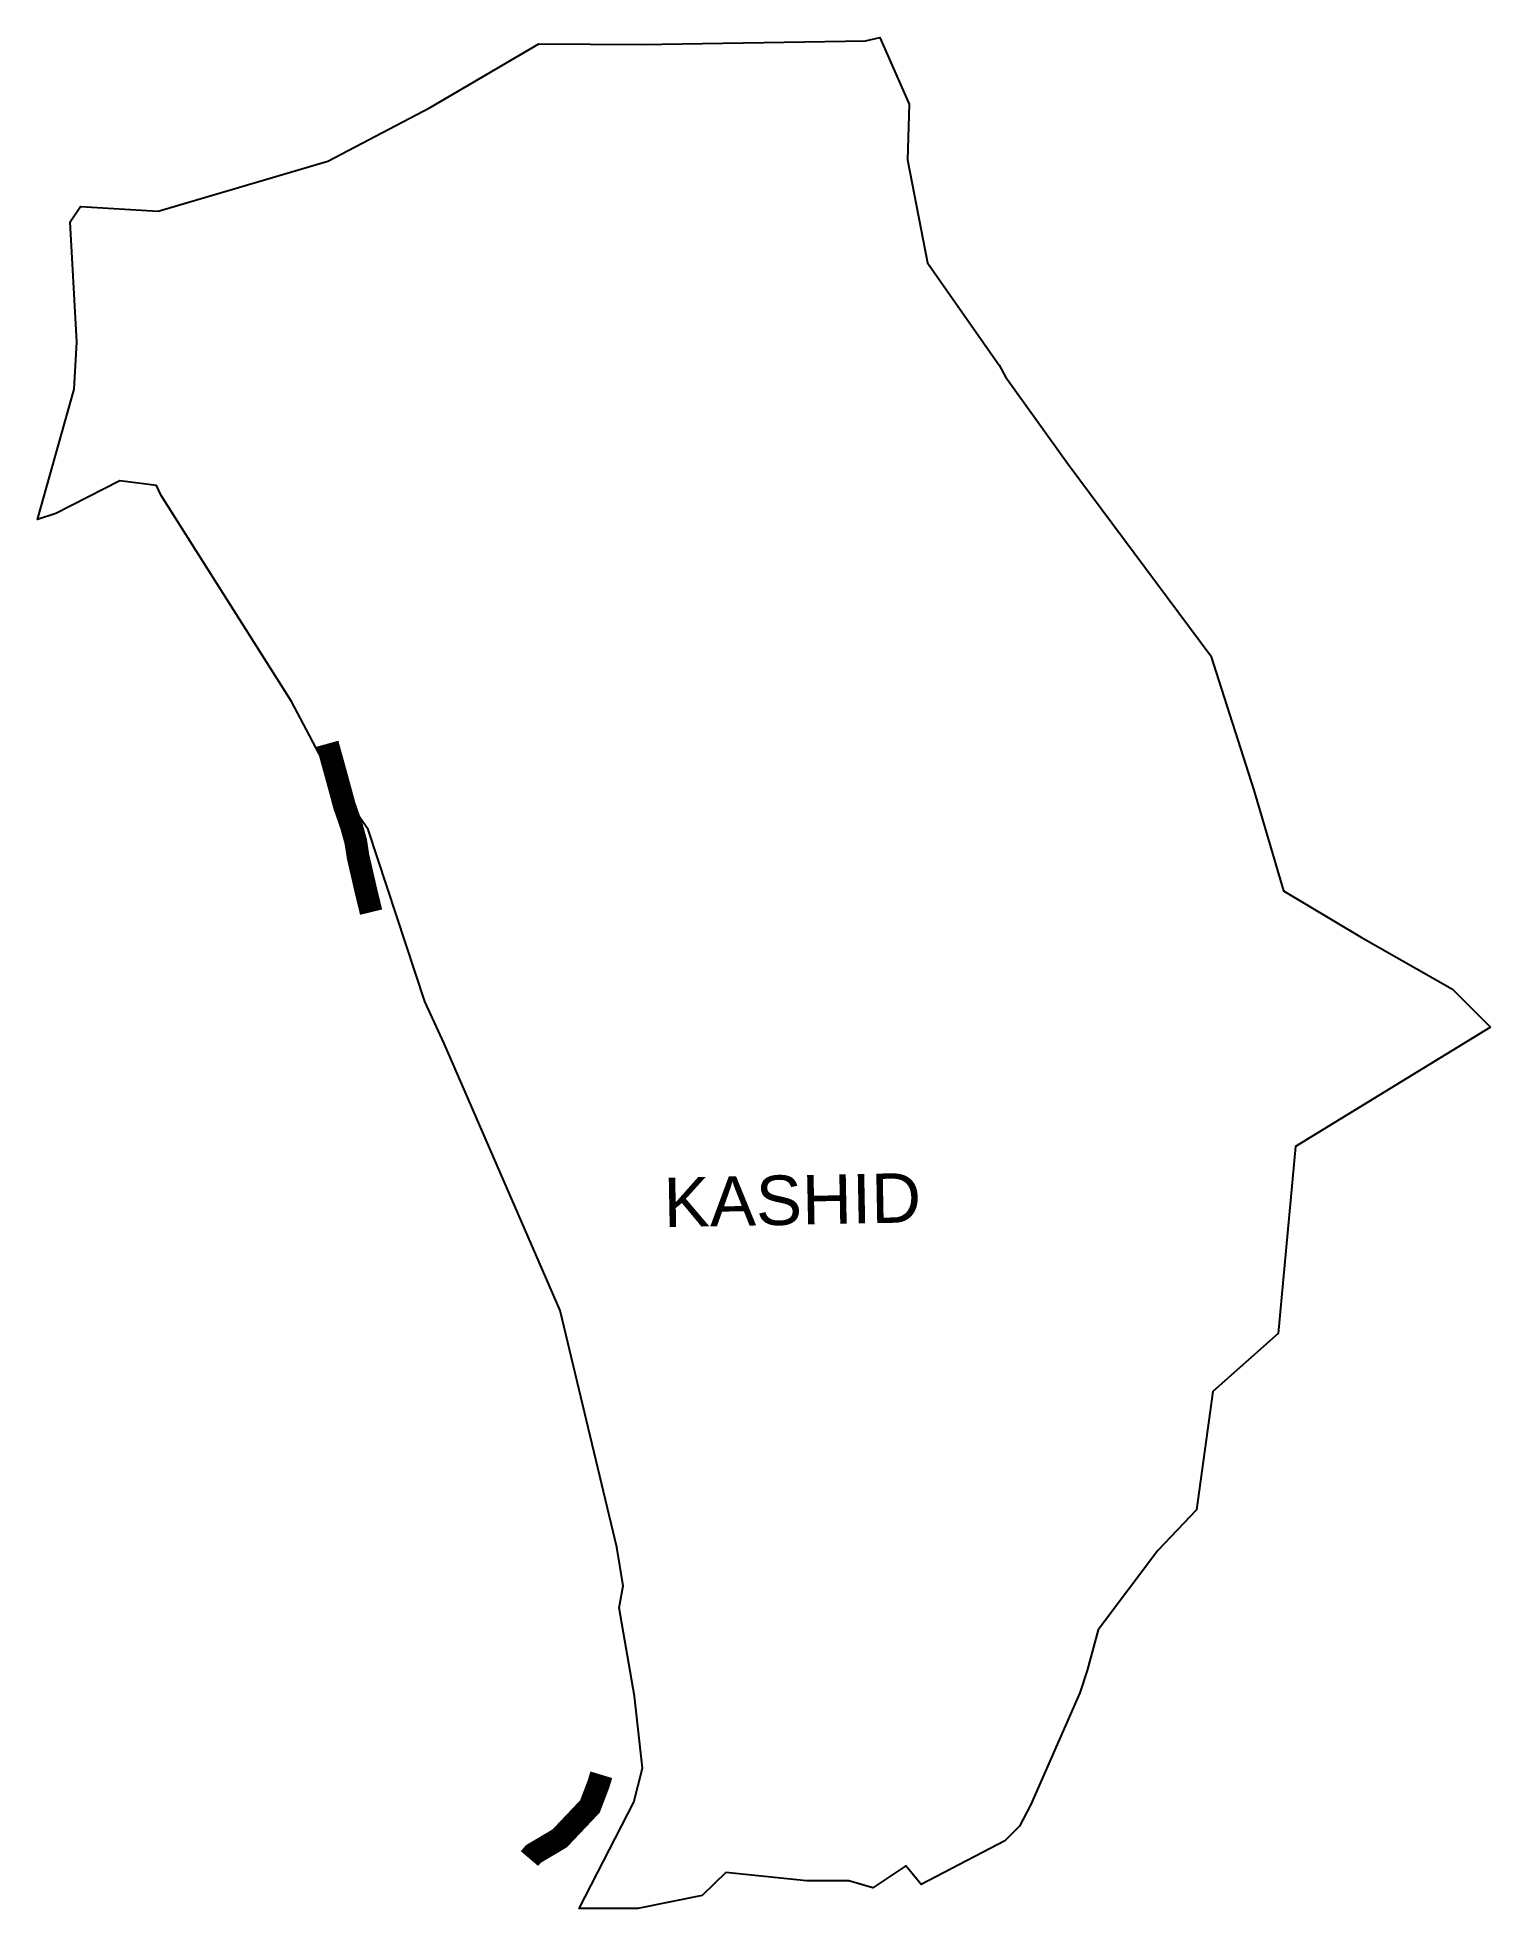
# Model space of a CAD drawing. Header units: metres. Extents: x 277692 to 280884, y 2039042 to 2043152.
import ezdxf

# ---------------------------------------------------------------- set-up
doc = ezdxf.new("R2010")
doc.units = ezdxf.units.M
for name, color, linetype in [('ARTIFICIALLY PROTECTED', 10, 'Continuous'), ('village', 3, 'Continuous'), ('VILLAGE NAME', 250, 'Continuous')]:
    doc.layers.add(name, color=color, linetype=linetype)
doc.styles.get("Standard").update_dxf_attribs({"font": 'simplex.shx'})

msp = doc.modelspace()

# ---------------------------------------------------------------- linework, layer by layer
at = {"layer": 'ARTIFICIALLY PROTECTED', "const_width": 50, "flags": 128}
msp.add_lwpolyline([(278329.1, 2041600.8), (278350.1, 2041524.9), (278366.3, 2041465.1), (278381.6, 2041421.1), (278391.3, 2041385.9), (278396.5, 2041352.5), (278414.1, 2041276.1), (278425.1, 2041230.9)], dxfattribs=at)
at = {"layer": 'ARTIFICIALLY PROTECTED', "flags": 128}
msp.add_lwpolyline([(278772.8, 2039152, 50, 50, 0), (278781.4, 2039162.1, 50, 50, 0), (278809, 2039178.4, 50, 50, 0), (278839.3, 2039196.4, 50, 50, 0), (278905.7, 2039266.5, 50, 50, 0), (278924.5, 2039315.9, 50, 50, 0), (278930.6, 2039336.1, 50, 50, 0)], format="xyseb", dxfattribs=at)
at = {"layer": 'village', "flags": 128}
msp.add_lwpolyline([(279018.9, 2043137), (279510.7, 2043144.9)], dxfattribs=at)
at = {"layer": 'village'}
for points in [[(279510.7, 2043144.9, 0), (279542.6, 2043152.3, 0), (279607, 2043005.8, 0), (279603, 2042883.5, 0), (279647.2, 2042657, 0), (279804.6, 2042432.4, 0), (279818.3, 2042406.5, 0), (279956.2, 2042215.1, 0), (280269, 2041794.1, 0), (280363.7, 2041498.8, 0), (280428.8, 2041277.9, 0), (280598.1, 2041176.6, 0), (280800.3, 2041061.6, 0), (280883.6, 2040978.2, 0)], [(280883.6, 2040978.2, 0), (280455.4, 2040716.4, 0), (280417.4, 2040305.6, 0), (280273.7, 2040177.9, 0), (280238.1, 2039917.8, 0), (280152.8, 2039828.5, 0), (280021.6, 2039654.7, 0), (279997.4, 2039565.1, 0), (279981.4, 2039516.3, 0), (279874, 2039270.9, 0), (279849.1, 2039222.9, 0), (279817.2, 2039191.2, 0), (279633.3, 2039094.7, 0), (279599.2, 2039136.1, 0), (279526.6, 2039088, 0), (279474, 2039103.1, 0), (279381.4, 2039103, 0), (279204.2, 2039121.4, 0), (279152.3, 2039071.2, 0), (279010.5, 2039042.6, 0), (278881.7, 2039042.2, 0), (279002, 2039276.2, 0), (279021.1, 2039350.7, 0), (279003.4, 2039508.6, 0), (278969.9, 2039702.7, 0), (278978.9, 2039751, 0), (278965, 2039836.1, 0), (278840.4, 2040356.1, 0), (278585.6, 2040942.2, 0), (278542.9, 2041034.3, 0), (278418.5, 2041412.5, 0), (278336.8, 2041530.1, 0), (278250.4, 2041693.4, 0), (277964.2, 2042145.8, 0), (277953.6, 2042168.1, 0), (277873.3, 2042178.2, 0), (277732.6, 2042106.5, 0), (277692.2, 2042093.2, 0), (277772.6, 2042379.9, 0), (277778.6, 2042482.8, 0), (277763.8, 2042747, 0), (277787.1, 2042780.6, 0), (277957.1, 2042770.8, 0), (278329.9, 2042880.2, 0), (278554.4, 2042998.1, 0), (278793.4, 2043138, 0), (279018.9, 2043137, 0)]]:
    msp.add_polyline3d(points, dxfattribs=at)

# ---------------------------------------------------------------- texts
at = {"layer": 'VILLAGE NAME', "insert": (279066.3, 2040647.5), "char_height": 108.748, "attachment_point": 1, "rotation": 1.1028}
msp.add_mtext_dynamic_manual_height_columns('{\\fArial|b0|i0|c0|p34;KASHID}', width=726.929, gutter_width=543.7, heights=[0], dxfattribs=at)

doc.saveas('drawing.dxf')
